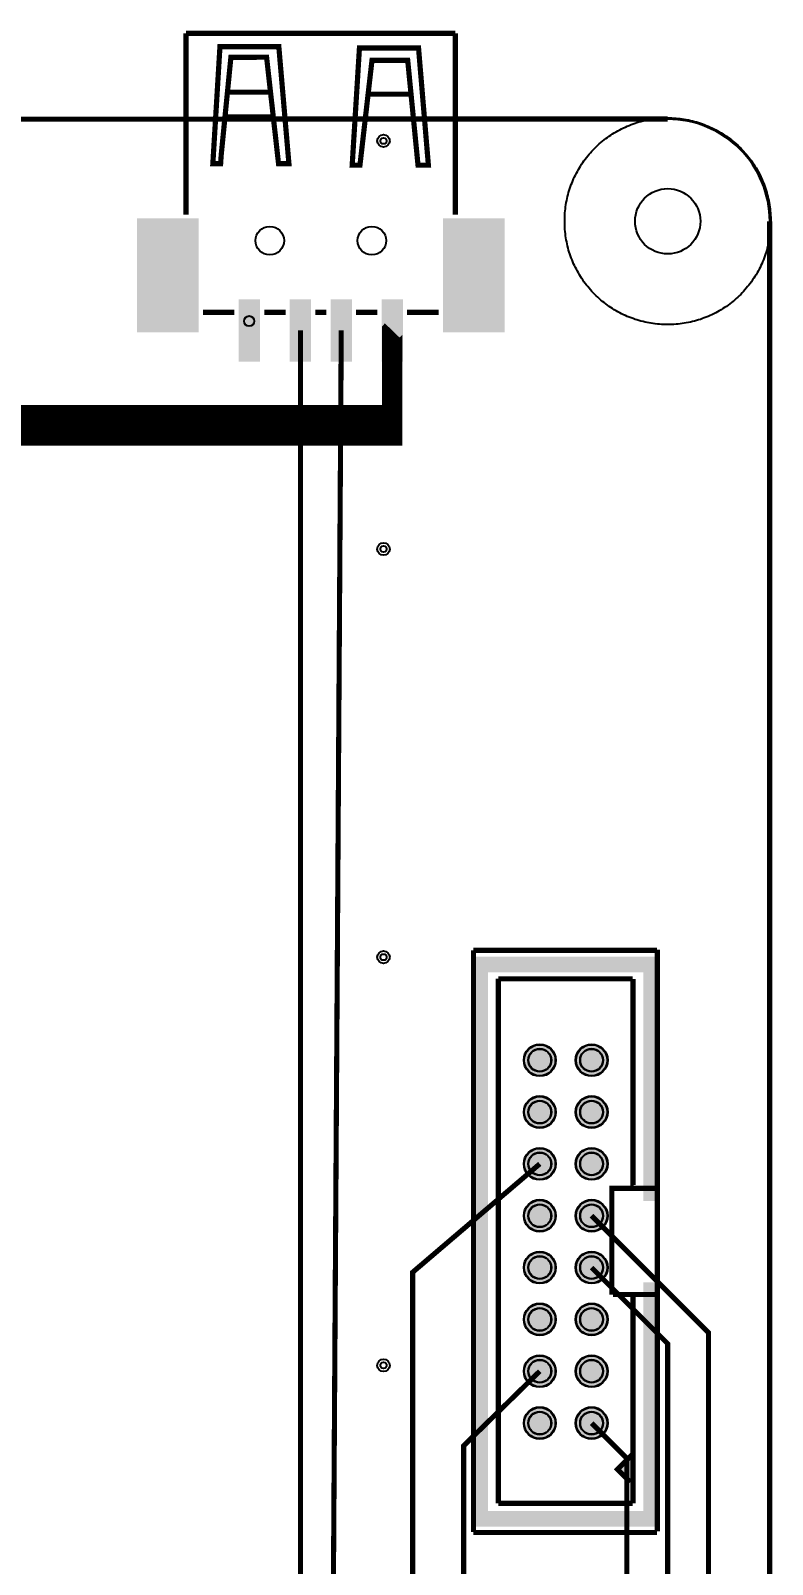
# Model space of a CAD drawing. Header units: millimetres. Extents: x 0 to 200, y -9 to 137.
# Drawn here: x 163.8 to 200.1, y 59.2 to 134.3 of the extents above; entities that cross this region are included whole.
import ezdxf

# ---------------------------------------------------------------- set-up
doc = ezdxf.new("R2010")
doc.units = ezdxf.units.MM
for name, color, linetype, true_color in [('BoardOutLine', 7, 'Continuous', 0xff00ff), ('BottomLayer', 7, 'Continuous', 0x0000ff), ('BottomSolderMaskLayer', 7, 'Continuous', 0xaa00ff), ('Document', 7, 'Continuous', 0xffffff), ('Hole', 7, 'Continuous', 0x222222), ('Multi-Layer', 7, 'Continuous', 0xc0c0c0), ('TopLayer', 7, 'Continuous', 0xff0000), ('TopPasteMaskLayer', 7, 'Continuous', 0x808080), ('TopSilkLayer', 7, 'Continuous', 0xffcc00), ('TopSolderMaskLayer', 7, 'Continuous', 0x800080)]:
    doc.layers.add(name, color=color, linetype=linetype, true_color=true_color)

msp = doc.modelspace()

# ---------------------------------------------------------------- hatches: boundary and pattern name
at = {"layer": 'BottomSolderMaskLayer'}
for points in [[(187.94260100000002, 83.89000239999996, 1), (189.517401, 83.89000239999996, 1)], [(190.482601, 83.89000239999996, 1), (192.05740099999997, 83.89000239999996, 1)], [(187.94260100000002, 81.3500024, 1), (189.517401, 81.3500024, 1)], [(190.482601, 81.3500024, 1), (192.05740099999997, 81.3500024, 1)], [(187.94260100000002, 78.81000239999992, 1), (189.517401, 78.81000239999992, 1)], [(190.482601, 78.81000239999992, 1), (192.05740099999997, 78.81000239999992, 1)], [(187.94260100000002, 76.27000239999995, 1), (189.517401, 76.27000239999995, 1)], [(190.482601, 76.27000239999995, 1), (192.05740099999997, 76.27000239999995, 1)], [(187.94260100000002, 73.73000239999999, 1), (189.517401, 73.73000239999999, 1)], [(190.482601, 73.73000239999999, 1), (192.05740099999997, 73.73000239999999, 1)], [(187.94260100000002, 71.19000239999991, 1), (189.517401, 71.19000239999991, 1)], [(190.482601, 71.19000239999991, 1), (192.05740099999997, 71.19000239999991, 1)], [(187.94260100000002, 68.65000239999995, 1), (189.517401, 68.65000239999995, 1)], [(190.482601, 68.65000239999995, 1), (192.05740099999997, 68.65000239999995, 1)], [(187.94260100000002, 66.11000239999998, 1), (189.517401, 66.11000239999998, 1)], [(190.482601, 66.11000239999998, 1), (192.05740099999997, 66.11000239999998, 1)]]:
    msp.add_hatch(color=256, dxfattribs=at).paths.add_polyline_path(points)
at = {"layer": 'Document'}
for points in [[(194.39999219999993, 73.00000639999996), (194.39999219999993, 61.040035399999965), (185.60000980000007, 61.040035399999965), (185.60000980000007, 88.95996939999998), (194.39999219999993, 88.95996939999998), (194.39999219999993, 76.99999839999998), (194.31998220000003, 76.99999839999998), (194.01000060000013, 76.99999839999998), (193.79999340000006, 76.99999839999998), (193.79999340000006, 88.2000013999999), (186.20000859999993, 88.2000013999999), (186.20000859999993, 61.80000339999992), (193.79999340000006, 61.80000339999992), (193.79999340000006, 73.00000639999996)], [(193.3020009999999, 63.189002399999936), (193.3020009999999, 64.5352024), (192.54000099999996, 63.84940239999992)]]:
    msp.add_hatch(color=256, dxfattribs=at).paths.add_polyline_path(points)
at = {"layer": 'Multi-Layer'}
for points in [[(187.96800100000002, 83.89000239999996, 1), (189.49200100000002, 83.89000239999996, 1)], [(190.50800099999998, 83.89000239999996, 1), (192.03200099999998, 83.89000239999996, 1)], [(187.96800100000002, 81.3500024, 1), (189.49200100000002, 81.3500024, 1)], [(190.50800099999998, 81.3500024, 1), (192.03200099999998, 81.3500024, 1)], [(187.96800100000002, 78.81000239999992, 1), (189.49200100000002, 78.81000239999992, 1)], [(190.50800099999998, 78.81000239999992, 1), (192.03200099999998, 78.81000239999992, 1)], [(187.96800100000002, 76.27000239999995, 1), (189.49200100000002, 76.27000239999995, 1)], [(190.50800099999998, 76.27000239999995, 1), (192.03200099999998, 76.27000239999995, 1)], [(187.96800100000002, 73.73000239999999, 1), (189.49200100000002, 73.73000239999999, 1)], [(190.50800099999998, 73.73000239999999, 1), (192.03200099999998, 73.73000239999999, 1)], [(187.96800100000002, 71.19000239999991, 1), (189.49200100000002, 71.19000239999991, 1)], [(190.50800099999998, 71.19000239999991, 1), (192.03200099999998, 71.19000239999991, 1)], [(187.96800100000002, 68.65000239999995, 1), (189.49200100000002, 68.65000239999995, 1)], [(190.50800099999998, 68.65000239999995, 1), (192.03200099999998, 68.65000239999995, 1)], [(187.96800100000002, 66.11000239999998, 1), (189.49200100000002, 66.11000239999998, 1)], [(190.50800099999998, 66.11000239999998, 1), (192.03200099999998, 66.11000239999998, 1)]]:
    msp.add_hatch(color=256, dxfattribs=at).paths.add_polyline_path(points)
at = {"layer": 'TopLayer'}
for points in [[(171.99952899999982, 125.10061340000004), (171.99952899999982, 119.59897339999998), (168.99978900000008, 119.59897339999998), (168.99978900000008, 125.10061340000004)], [(187.00178500000004, 125.10061340000004), (187.00178500000004, 119.59897339999998), (183.9995050000001, 119.59897339999998), (183.9995050000001, 125.10061340000004)], [(175.00015799999994, 118.15010660000007), (174.00015999999994, 118.15010660000007), (174.00015999999994, 121.15010059999997), (175.00015799999994, 121.15010059999997)], [(177.50015299999984, 118.15010660000007), (176.50015499999984, 118.15010660000007), (176.50015499999984, 121.15010059999997), (177.50015299999984, 121.15010059999997)], [(179.50014900000008, 118.15010660000007), (178.50015100000007, 118.15010660000007), (178.50015100000007, 121.15010059999997), (179.50014900000008, 121.15010059999997)], [(182.00014399999998, 118.15010660000007), (181.00014599999997, 118.15010660000007), (181.00014599999997, 121.15010059999997), (182.00014399999998, 121.15010059999997)]]:
    msp.add_hatch(color=256, dxfattribs=at).paths.add_polyline_path(points)
at = {"layer": 'TopPasteMaskLayer'}
for points in [[(171.99952899999982, 125.10061340000004), (171.99952899999982, 119.59897339999998), (168.99978900000008, 119.59897339999998), (168.99978900000008, 125.10061340000004)], [(187.00178500000004, 125.10061340000004), (187.00178500000004, 119.59897339999998), (183.9995050000001, 119.59897339999998), (183.9995050000001, 125.10061340000004)], [(175.00015799999994, 118.15010660000007), (174.00015999999994, 118.15010660000007), (174.00015999999994, 121.15010059999997), (175.00015799999994, 121.15010059999997)], [(177.50015299999984, 118.15010660000007), (176.50015499999984, 118.15010660000007), (176.50015499999984, 121.15010059999997), (177.50015299999984, 121.15010059999997)], [(179.50014900000008, 118.15010660000007), (178.50015100000007, 118.15010660000007), (178.50015100000007, 121.15010059999997), (179.50014900000008, 121.15010059999997)], [(182.00014399999998, 118.15010660000007), (181.00014599999997, 118.15010660000007), (181.00014599999997, 121.15010059999997), (182.00014399999998, 121.15010059999997)]]:
    msp.add_hatch(color=256, dxfattribs=at).paths.add_polyline_path(points)
at = {"layer": 'TopSolderMaskLayer'}
for points in [[(172.01338151928132, 125.14719447526886), (172.01338151928132, 119.55239318494614), (168.98593413462356, 119.55239318494614), (168.98593413462356, 125.14719447526886)], [(187.01564924975753, 125.14719447526886), (187.01564924975753, 119.55239318494614), (183.98563840414738, 119.55239318494614), (183.98563840414738, 125.14719447526886)], [(175.02555154838694, 118.12470832043016), (173.97475354838696, 118.12470832043016), (173.97475354838696, 121.17550232043004), (175.02555154838694, 121.17550232043004)], [(177.52555300000006, 118.12470832043016), (176.47475499999985, 118.12470832043016), (176.47475499999985, 121.17550232043004), (177.52555300000006, 121.17550232043004)], [(179.52554900000007, 118.12470832043016), (178.47475100000008, 118.12470832043016), (178.47475100000008, 121.17550232043004), (179.52554900000007, 121.17550232043004)], [(182.02553754838698, 118.12470832043016), (180.974739548387, 118.12470832043016), (180.974739548387, 121.17550232043004), (182.02553754838698, 121.17550232043004)], [(187.94260100000002, 83.89000239999996, 1), (189.517401, 83.89000239999996, 1)], [(190.482601, 83.89000239999996, 1), (192.05740099999997, 83.89000239999996, 1)], [(187.94260100000002, 81.3500024, 1), (189.517401, 81.3500024, 1)], [(190.482601, 81.3500024, 1), (192.05740099999997, 81.3500024, 1)], [(187.94260100000002, 78.81000239999992, 1), (189.517401, 78.81000239999992, 1)], [(190.482601, 78.81000239999992, 1), (192.05740099999997, 78.81000239999992, 1)], [(187.94260100000002, 76.27000239999995, 1), (189.517401, 76.27000239999995, 1)], [(190.482601, 76.27000239999995, 1), (192.05740099999997, 76.27000239999995, 1)], [(187.94260100000002, 73.73000239999999, 1), (189.517401, 73.73000239999999, 1)], [(190.482601, 73.73000239999999, 1), (192.05740099999997, 73.73000239999999, 1)], [(187.94260100000002, 71.19000239999991, 1), (189.517401, 71.19000239999991, 1)], [(190.482601, 71.19000239999991, 1), (192.05740099999997, 71.19000239999991, 1)], [(187.94260100000002, 68.65000239999995, 1), (189.517401, 68.65000239999995, 1)], [(190.482601, 68.65000239999995, 1), (192.05740099999997, 68.65000239999995, 1)], [(187.94260100000002, 66.11000239999998, 1), (189.517401, 66.11000239999998, 1)], [(190.482601, 66.11000239999998, 1), (192.05740099999997, 66.11000239999998, 1)]]:
    msp.add_hatch(color=256, dxfattribs=at).paths.add_polyline_path(points)

# ---------------------------------------------------------------- linework, layer by layer
at = {"layer": 'BoardOutLine', "const_width": 0.254}
for points in [[(145.00001480000003, 129.99999400000002), (194.99585080000008, 130.01241459999994)], [(200.00008259999993, 125.00000399999999), (199.9999555999999, 5.000015400000052)]]:
    msp.add_lwpolyline(points, dxfattribs=at)
at = {"layer": 'BoardOutLine'}
msp.add_arc((195.00004180006465, 125.00002940006436), 4.9999899999999995, 359.99970893611953, 90, dxfattribs=at)
at = {"layer": 'BottomLayer'}
msp.add_lwpolyline([(189.9501408000002, 125.00000399999999), (189.95084574487817, 125.10190422256869), (189.95360665909823, 125.20376947503246), (189.95842241846765, 125.3055582797632), (189.96529106209948, 125.4072291902612), (189.97420979320952, 125.5087408080309), (189.98517498025797, 125.61005179943766), (189.99818215842504, 125.71112091253826), (190.0132260314307, 125.81190699387798), (190.030300473691, 125.91236900524711), (190.049398532812, 126.01246604039113), (190.07051243242097, 126.1121573416674), (190.0936335753321, 126.21140231663992), (190.11875254704785, 126.31016055460896), (190.1458591195925, 126.40839184306503), (190.17494225567577, 126.50605618406189), (190.20599011318825, 126.60311381050485), (190.23899005002193, 126.69952520234108), (190.27392862921909, 126.79525110265286), (190.31079162444314, 126.89025253364184), (190.34956402577075, 126.98449081249976), (190.39023004580474, 127.07792756716003), (190.43277312610087, 127.17052475192145), (190.47717594391167, 127.26224466294002), (190.52342041923964, 127.35304995358149), (190.57148772219796, 127.44290364962762), (190.6213582806787, 127.53176916433188), (190.67301178832201, 127.61961031331668), (190.72642721278464, 127.70639132930694), (190.78158280430296, 127.79207687669418), (190.83845610455126, 127.87663206592413), (190.89702395578377, 127.96002246770297), (190.95726251026542, 128.04221412701702), (191.0191472399821, 128.1231735769578), (191.08265294662772, 128.20286785234975), (191.14775377186527, 128.28126450317268), (191.2144232078541, 128.35833160777463), (191.28263410804595, 128.43403778587037), (191.35235869823612, 128.5083522113182), (191.42356858787377, 128.58124462467242), (191.49623478162255, 128.65268534550398), (191.57032769116506, 128.72264528448568), (191.6458171472533, 128.79109595523732), (191.7226724119904, 128.8580094859244), (191.80086219134807, 128.92335863060725), (191.88035464790948, 128.98711678033487), (191.96111741383072, 129.04925797397948), (192.0431176040223, 129.1097569088081), (192.12632182953837, 129.16858895078428), (192.2106962111726, 129.2257301446), (192.29620639325287, 129.28115722342795), (192.38281755763057, 129.33484761839725), (192.47049443785716, 129.38677946778216), (192.55920133354505, 129.43693162590364), (192.64890212490366, 129.48528367173958), (192.73956028744544, 129.53181591724024), (192.83113890686093, 129.5765094153444), (192.9236006940465, 129.6193459676947), (193.01690800029007, 129.6603081320468), (193.11102283259913, 129.6993792293731), (193.20590686917205, 129.73654335065225), (193.30152147500155, 129.77178536334827), (193.39782771760645, 129.8050909175721), (193.49478638288372, 129.83644645192408), (193.5923579910758, 129.86583919901636), (193.6905028128466, 129.89325719067142), (193.78918088545822, 129.91868926279528), (193.8883520290425, 129.942125059923), (193.98797586296234, 129.96355503943596), (194.08801182225363, 129.9829704754469), (194.18841917414227, 130.00036346235277), (194.28915703463065, 130.01572691805427), (194.39018438514302, 130.02905458683927), (194.49146008922992, 130.04034104193), (194.59294290931655, 130.0495816876927), (194.69459152349384, 130.05677276150902), (194.7963645423455, 130.0619113353082), (194.8982205257986, 130.06499531675877), (195.00011800000004, 130.06602345012118), (195.1020154742015, 130.06499531675877), (195.20387145765483, 130.0619113353082), (195.30564447650625, 130.05677276150902), (195.40729309068377, 130.0495816876927), (195.50877591077017, 130.04034104193), (195.6100516148573, 130.02905458683927), (195.71107896536967, 130.01572691805427), (195.81181682585782, 130.00036346235277), (195.91222417774668, 129.9829704754469), (196.01226013703797, 129.96355503943596), (196.11188397095782, 129.942125059923), (196.2110551145421, 129.91868926279528), (196.3097331871537, 129.89325719067142), (196.40787800892429, 129.86583919901636), (196.50544961711637, 129.83644645192408), (196.60240828239387, 129.805090917572), (196.69871452499854, 129.77178536334827), (196.79432913082803, 129.73654335065225), (196.88921316740118, 129.6993792293731), (196.98332799971, 129.6603081320468), (197.07663530595357, 129.6193459676947), (197.16909709313916, 129.5765094153444), (197.26067571255487, 129.53181591724024), (197.35133387509688, 129.48528367173958), (197.44103466645504, 129.43693162590364), (197.52974156214293, 129.38677946778216), (197.61741844236974, 129.33484761839725), (197.7040296067472, 129.28115722342795), (197.78953978882794, 129.22573014459988), (197.87391417046194, 129.16858895078428), (197.957118395978, 129.1097569088081), (198.0391185861696, 129.04925797397948), (198.1198813520906, 128.98711678033487), (198.199373808652, 128.92335863060725), (198.2775635880099, 128.8580094859244), (198.35441885274702, 128.79109595523732), (198.42990830883502, 128.72264528448568), (198.50400121837777, 128.65268534550398), (198.5766674121263, 128.58124462467242), (198.6478773017642, 128.5083522113182), (198.71760189195436, 128.43403778587037), (198.7858127921462, 128.35833160777463), (198.85248222813505, 128.28126450317268), (198.91758305337237, 128.20286785234975), (198.98108876001822, 128.1231735769578), (199.04297348973466, 128.04221412701702), (199.10321204421655, 127.96002246770297), (199.16177989544883, 127.87663206592413), (199.21865319569713, 127.7920768766943), (199.27380878721567, 127.70639132930694), (199.3272242116783, 127.61961031331668), (199.37887771932162, 127.53176916433188), (199.42874827780236, 127.44290364962762), (199.47681558076044, 127.35304995358149), (199.5230600560884, 127.26224466294002), (199.56746287389922, 127.17052475192145), (199.61000595419557, 127.07792756716003), (199.65067197422957, 126.98449081249976), (199.68944437555717, 126.89025253364184), (199.72630737078123, 126.79525110265286), (199.7612459499784, 126.69952520234108), (199.79424588681206, 126.60311381050485), (199.8252937443243, 126.506056184062), (199.85437688040759, 126.40839184306503), (199.88148345295247, 126.31016055460907), (199.90660242466822, 126.21140231663992), (199.92972356757934, 126.1121573416674), (199.9508374671883, 126.01246604039125), (199.9699355263091, 125.91236900524723), (199.98700996856962, 125.8119069938781), (200.00205384157528, 125.71112091253826), (200.01506101974235, 125.61005179943777), (200.02602620679056, 125.5087408080309), (200.03494493790083, 125.4072291902612), (200.04181358153244, 125.30555827976332), (200.04662934090186, 125.20376947503246), (200.04939025512215, 125.1019042225688), (200.05009519999987, 125.00000399999999), (200.04939025512215, 124.89810377743129), (200.04662934090186, 124.79623852496763), (200.04181358153244, 124.69444972023689), (200.03494493790083, 124.59277880973877), (200.02602620679056, 124.4912671919692), (200.01506101974235, 124.38995620056244), (200.00205384157528, 124.28888708746172), (199.98700996856962, 124.18810100612211), (199.9699355263091, 124.08763899475298), (199.9508374671883, 123.98754195960896), (199.92972356757934, 123.8878506583327), (199.90660242466822, 123.78860568336017), (199.88148345295247, 123.68984744539102), (199.85437688040759, 123.59161615693517), (199.8252937443243, 123.49395181593809), (199.79424588681206, 123.39689418949513), (199.7612459499784, 123.30048279765901), (199.72630737078123, 123.20475689734724), (199.68944437555717, 123.10975546635837), (199.65067197422957, 123.01551718750022), (199.61000595419557, 122.92208043284006), (199.56746287389922, 122.82948324807865), (199.5230600560884, 122.73776333706007), (199.47681558076044, 122.6469580464186), (199.42874827780236, 122.55710435037247), (199.37887771932162, 122.4682388356681), (199.3272242116783, 122.38039768668341), (199.27380878721567, 122.29361667069304), (199.21865319569713, 122.20793112330591), (199.16177989544883, 122.12337593407608), (199.10321204421655, 122.03998553229712), (199.04297348973466, 121.95779387298307), (198.98108876001822, 121.87683442304217), (198.91758305337237, 121.79714014765023), (198.85248222813505, 121.71874349682741), (198.7858127921462, 121.64167639222535), (198.71760189195436, 121.56597021412972), (198.6478773017642, 121.49165578868178), (198.5766674121263, 121.41876337532756), (198.50400121837777, 121.34732265449611), (198.42990830883502, 121.27736271551441), (198.35441885274724, 121.20891204476277), (198.2775635880099, 121.14199851407557), (198.199373808652, 121.07664936939273), (198.1198813520906, 121.01289121966522), (198.0391185861696, 120.95075002602061), (197.957118395978, 120.890251091192), (197.87391417046194, 120.8314190492157), (197.78953978882794, 120.77427785540021), (197.70402960674744, 120.71885077657214), (197.61741844236974, 120.66516038160273), (197.52974156214293, 120.61322853221782), (197.44103466645504, 120.56307637409634), (197.35133387509688, 120.51472432826051), (197.26067571255487, 120.46819208275986), (197.16909709313916, 120.4234985846557), (197.07663530595357, 120.3806620323054), (196.98332799971, 120.33969986795319), (196.88921316740118, 120.30062877062699), (196.79432913082803, 120.26346464934784), (196.69871452499854, 120.22822263665182), (196.60240828239387, 120.1949170824281), (196.50544961711637, 120.16356154807602), (196.40787800892429, 120.13416880098373), (196.3097331871537, 120.10675080932867), (196.2110551145421, 120.08131873720481), (196.11188397095782, 120.05788294007709), (196.01226013703797, 120.03645296056402), (195.91222417774668, 120.01703752455319), (195.81181682585782, 119.99964453764733), (195.71107896536967, 119.98428108194582), (195.6100516148573, 119.97095341316071), (195.50877591077017, 119.95966695806999), (195.40729309068377, 119.9504263123074), (195.30564447650625, 119.94323523849096), (195.2038714576546, 119.9380966646919), (195.1020154742015, 119.93501268324133), (195.00011800000004, 119.93398454987891), (194.8982205257986, 119.93501268324133), (194.79636454234526, 119.9380966646919), (194.69459152349384, 119.94323523849096), (194.59294290931655, 119.9504263123074), (194.49146008922992, 119.95966695806999), (194.39018438514302, 119.97095341316071), (194.28915703463065, 119.98428108194582), (194.18841917414227, 119.99964453764733), (194.08801182225363, 120.01703752455319), (193.98797586296234, 120.03645296056402), (193.8883520290425, 120.05788294007709), (193.78918088545822, 120.08131873720481), (193.6905028128466, 120.10675080932867), (193.5923579910758, 120.13416880098373), (193.49478638288372, 120.16356154807602), (193.39782771760645, 120.1949170824281), (193.30152147500155, 120.22822263665182), (193.20590686917205, 120.26346464934784), (193.11102283259913, 120.30062877062699), (193.01690800029007, 120.33969986795319), (192.9236006940465, 120.3806620323054), (192.83113890686093, 120.4234985846557), (192.73956028744544, 120.46819208275986), (192.64890212490343, 120.51472432826051), (192.55920133354505, 120.56307637409657), (192.47049443785716, 120.61322853221782), (192.38281755763057, 120.66516038160273), (192.29620639325265, 120.71885077657214), (192.21069621117238, 120.77427785540021), (192.12632182953837, 120.8314190492157), (192.0431176040223, 120.890251091192), (191.96111741383072, 120.95075002602061), (191.88035464790948, 121.01289121966522), (191.80086219134807, 121.07664936939273), (191.7226724119904, 121.14199851407557), (191.64581714725307, 121.20891204476277), (191.57032769116483, 121.27736271551441), (191.49623478162232, 121.34732265449611), (191.42356858787377, 121.41876337532756), (191.35235869823612, 121.49165578868178), (191.28263410804595, 121.56597021412983), (191.2144232078541, 121.64167639222546), (191.14775377186504, 121.71874349682741), (191.08265294662772, 121.79714014765023), (191.0191472399821, 121.87683442304217), (190.95726251026542, 121.95779387298307), (190.89702395578377, 122.03998553229712), (190.83845610455126, 122.12337593407608), (190.78158280430296, 122.20793112330591), (190.72642721278442, 122.29361667069304), (190.67301178832201, 122.38039768668352), (190.6213582806787, 122.46823883566822), (190.57148772219796, 122.55710435037247), (190.52342041923964, 122.6469580464186), (190.47717594391167, 122.73776333706007), (190.43277312610064, 122.82948324807876), (190.39023004580474, 122.92208043284018), (190.34956402577075, 123.01551718750034), (190.31079162444314, 123.10975546635837), (190.27392862921909, 123.20475689734724), (190.23899005002193, 123.30048279765901), (190.20599011318825, 123.39689418949524), (190.17494225567577, 123.49395181593809), (190.1458591195925, 123.59161615693517), (190.11875254704785, 123.68984744539102), (190.0936335753321, 123.78860568336029), (190.07051243242097, 123.88785065833281), (190.049398532812, 123.98754195960896), (190.030300473691, 124.08763899475309), (190.0132260314307, 124.18810100612211), (189.99818215842504, 124.28888708746183), (189.98517498025797, 124.38995620056255), (189.97420979320952, 124.49126719196931), (189.96529106209948, 124.59277880973889), (189.95842241846765, 124.694449720237), (189.95360665909823, 124.79623852496775), (189.95084574487817, 124.8981037774314), (189.9501408000002, 125.00000399999999)], close=True, dxfattribs=at)
at = {"layer": 'BottomLayer', "const_width": 1.9999959999999999}
msp.add_lwpolyline([(150.00003019999997, 114.99999860000003), (181.9999408, 114.99999860000003)], dxfattribs=at)
at = {"layer": 'BottomSolderMaskLayer'}
for centre, radius in [((188.73000100000002, 83.89000239999996), 0.7873999999999999), ((188.73000100000002, 83.89000239999996), 0.5682403333333332), ((191.27000099999998, 83.89000239999996), 0.7873999999999999), ((191.27000099999998, 83.89000239999996), 0.5682403333333332), ((188.73000100000002, 81.3500024), 0.7873999999999999), ((188.73000100000002, 81.3500024), 0.5682403333333332), ((191.27000099999998, 81.3500024), 0.7873999999999999), ((191.27000099999998, 81.3500024), 0.5682403333333332), ((188.73000100000002, 78.81000239999992), 0.7873999999999999), ((188.73000100000002, 78.81000239999992), 0.5682403333333332), ((191.27000099999998, 78.81000239999992), 0.7873999999999999), ((191.27000099999998, 78.81000239999992), 0.5682403333333332), ((188.73000100000002, 76.27000239999995), 0.7873999999999999), ((188.73000100000002, 76.27000239999995), 0.5682403333333332), ((191.27000099999998, 76.27000239999995), 0.7873999999999999), ((191.27000099999998, 76.27000239999995), 0.5682403333333332), ((188.73000100000002, 73.73000239999999), 0.7873999999999999), ((191.27000099999998, 73.73000239999999), 0.7873999999999999), ((188.73000100000002, 73.73000239999999), 0.5682403333333332), ((191.27000099999998, 73.73000239999999), 0.5682403333333332), ((188.73000100000002, 71.19000239999991), 0.7873999999999999), ((188.73000100000002, 71.19000239999991), 0.5682403333333332), ((191.27000099999998, 71.19000239999991), 0.7873999999999999), ((191.27000099999998, 71.19000239999991), 0.5682403333333332), ((188.73000100000002, 68.65000239999995), 0.7873999999999999), ((188.73000100000002, 68.65000239999995), 0.5682403333333332), ((191.27000099999998, 68.65000239999995), 0.7873999999999999), ((191.27000099999998, 68.65000239999995), 0.5682403333333332), ((188.73000100000002, 66.11000239999998), 0.7873999999999999), ((191.27000099999998, 66.11000239999998), 0.7873999999999999), ((188.73000100000002, 66.11000239999998), 0.5682403333333332), ((191.27000099999998, 66.11000239999998), 0.5682403333333332)]:
    msp.add_circle(centre, radius, dxfattribs=at)
at = {"layer": 'Document'}
msp.add_circle((174.4873319999998, 120.10923400000001), 0.249936, dxfattribs=at)
at = {"layer": 'Hole'}
for centre, radius in [((181.07205339999985, 128.93929000000003), 0.15250160000000001), ((181.50001800000007, 115.4796268), 0.1524), ((181.50001800000007, 114.49999960000002), 0.1524), ((181.07205339999985, 108.9393045999999), 0.15250160000000001), ((181.07205339999985, 88.93929379999997), 0.15250160000000001), ((181.07205339999985, 68.93928299999993), 0.15250160000000001)]:
    msp.add_circle(centre, radius, dxfattribs=at)
at = {"layer": 'Multi-Layer'}
for centre, radius in [((181.07205339999985, 128.93929000000003), 0.30500320000000003), ((195.00011799999982, 125.00000399999999), 1.5999968), ((175.5000299999998, 124.05004399999996), 0.700024), ((180.50002000000006, 124.05004399999996), 0.700024), ((181.50001800000007, 115.4796268), 0.3048), ((181.50001800000007, 114.49999960000002), 0.3048), ((181.07205339999985, 108.9393045999999), 0.30500320000000003), ((181.07205339999985, 88.93929379999997), 0.30500320000000003), ((188.73000100000002, 83.89000239999996), 0.762), ((188.73000100000002, 83.89000239999996), 0.54991), ((191.27000099999998, 83.89000239999996), 0.762), ((191.27000099999998, 83.89000239999996), 0.54991), ((188.73000100000002, 81.3500024), 0.762), ((191.27000099999998, 81.3500024), 0.762), ((188.73000100000002, 81.3500024), 0.54991), ((191.27000099999998, 81.3500024), 0.54991), ((188.73000100000002, 78.81000239999992), 0.762), ((188.73000100000002, 78.81000239999992), 0.54991), ((191.27000099999998, 78.81000239999992), 0.762), ((191.27000099999998, 78.81000239999992), 0.54991), ((188.73000100000002, 76.27000239999995), 0.762), ((188.73000100000002, 76.27000239999995), 0.54991), ((191.27000099999998, 76.27000239999995), 0.762), ((191.27000099999998, 76.27000239999995), 0.54991), ((188.73000100000002, 73.73000239999999), 0.762), ((191.27000099999998, 73.73000239999999), 0.762), ((188.73000100000002, 73.73000239999999), 0.54991), ((191.27000099999998, 73.73000239999999), 0.54991), ((188.73000100000002, 71.19000239999991), 0.762), ((188.73000100000002, 71.19000239999991), 0.54991), ((191.27000099999998, 71.19000239999991), 0.762), ((191.27000099999998, 71.19000239999991), 0.54991), ((181.07205339999985, 68.93928299999993), 0.30500320000000003), ((188.73000100000002, 68.65000239999995), 0.762), ((188.73000100000002, 68.65000239999995), 0.54991), ((191.27000099999998, 68.65000239999995), 0.762), ((191.27000099999998, 68.65000239999995), 0.54991), ((188.73000100000002, 66.11000239999998), 0.762), ((188.73000100000002, 66.11000239999998), 0.54991), ((191.27000099999998, 66.11000239999998), 0.762), ((191.27000099999998, 66.11000239999998), 0.54991)]:
    msp.add_circle(centre, radius, dxfattribs=at)
at = {"layer": 'TopLayer'}
msp.add_lwpolyline([(189.9501408000002, 125.00000399999999), (189.95084574487817, 125.10190422256869), (189.95360665909823, 125.20376947503246), (189.95842241846765, 125.3055582797632), (189.96529106209948, 125.4072291902612), (189.97420979320952, 125.5087408080309), (189.98517498025797, 125.61005179943766), (189.99818215842504, 125.71112091253826), (190.0132260314307, 125.81190699387798), (190.030300473691, 125.91236900524711), (190.049398532812, 126.01246604039113), (190.07051243242097, 126.1121573416674), (190.0936335753321, 126.21140231663992), (190.11875254704785, 126.31016055460896), (190.1458591195925, 126.40839184306503), (190.17494225567577, 126.50605618406189), (190.20599011318825, 126.60311381050485), (190.23899005002193, 126.69952520234108), (190.27392862921909, 126.79525110265286), (190.31079162444314, 126.89025253364184), (190.34956402577075, 126.98449081249976), (190.39023004580474, 127.07792756716003), (190.43277312610087, 127.17052475192145), (190.47717594391167, 127.26224466294002), (190.52342041923964, 127.35304995358149), (190.57148772219796, 127.44290364962762), (190.6213582806787, 127.53176916433188), (190.67301178832201, 127.61961031331668), (190.72642721278464, 127.70639132930694), (190.78158280430296, 127.79207687669418), (190.83845610455126, 127.87663206592413), (190.89702395578377, 127.96002246770297), (190.95726251026542, 128.04221412701702), (191.0191472399821, 128.1231735769578), (191.08265294662772, 128.20286785234975), (191.14775377186527, 128.28126450317268), (191.2144232078541, 128.35833160777463), (191.28263410804595, 128.43403778587037), (191.35235869823612, 128.5083522113182), (191.42356858787377, 128.58124462467242), (191.49623478162255, 128.65268534550398), (191.57032769116506, 128.72264528448568), (191.6458171472533, 128.79109595523732), (191.7226724119904, 128.8580094859244), (191.80086219134807, 128.92335863060725), (191.88035464790948, 128.98711678033487), (191.96111741383072, 129.04925797397948), (192.0431176040223, 129.1097569088081), (192.12632182953837, 129.16858895078428), (192.2106962111726, 129.2257301446), (192.29620639325287, 129.28115722342795), (192.38281755763057, 129.33484761839725), (192.47049443785716, 129.38677946778216), (192.55920133354505, 129.43693162590364), (192.64890212490366, 129.48528367173958), (192.73956028744544, 129.53181591724024), (192.83113890686093, 129.5765094153444), (192.9236006940465, 129.6193459676947), (193.01690800029007, 129.6603081320468), (193.11102283259913, 129.6993792293731), (193.20590686917205, 129.73654335065225), (193.30152147500155, 129.77178536334827), (193.39782771760645, 129.8050909175721), (193.49478638288372, 129.83644645192408), (193.5923579910758, 129.86583919901636), (193.6905028128466, 129.89325719067142), (193.78918088545822, 129.91868926279528), (193.8883520290425, 129.942125059923), (193.98797586296234, 129.96355503943596), (194.08801182225363, 129.9829704754469), (194.18841917414227, 130.00036346235277), (194.28915703463065, 130.01572691805427), (194.39018438514302, 130.02905458683927), (194.49146008922992, 130.04034104193), (194.59294290931655, 130.0495816876927), (194.69459152349384, 130.05677276150902), (194.7963645423455, 130.0619113353082), (194.8982205257986, 130.06499531675877), (195.00011800000004, 130.06602345012118), (195.1020154742015, 130.06499531675877), (195.20387145765483, 130.0619113353082), (195.30564447650625, 130.05677276150902), (195.40729309068377, 130.0495816876927), (195.50877591077017, 130.04034104193), (195.6100516148573, 130.02905458683927), (195.71107896536967, 130.01572691805427), (195.81181682585782, 130.00036346235277), (195.91222417774668, 129.9829704754469), (196.01226013703797, 129.96355503943596), (196.11188397095782, 129.942125059923), (196.2110551145421, 129.91868926279528), (196.3097331871537, 129.89325719067142), (196.40787800892429, 129.86583919901636), (196.50544961711637, 129.83644645192408), (196.60240828239387, 129.805090917572), (196.69871452499854, 129.77178536334827), (196.79432913082803, 129.73654335065225), (196.88921316740118, 129.6993792293731), (196.98332799971, 129.6603081320468), (197.07663530595357, 129.6193459676947), (197.16909709313916, 129.5765094153444), (197.26067571255487, 129.53181591724024), (197.35133387509688, 129.48528367173958), (197.44103466645504, 129.43693162590364), (197.52974156214293, 129.38677946778216), (197.61741844236974, 129.33484761839725), (197.7040296067472, 129.28115722342795), (197.78953978882794, 129.22573014459988), (197.87391417046194, 129.16858895078428), (197.957118395978, 129.1097569088081), (198.0391185861696, 129.04925797397948), (198.1198813520906, 128.98711678033487), (198.199373808652, 128.92335863060725), (198.2775635880099, 128.8580094859244), (198.35441885274702, 128.79109595523732), (198.42990830883502, 128.72264528448568), (198.50400121837777, 128.65268534550398), (198.5766674121263, 128.58124462467242), (198.6478773017642, 128.5083522113182), (198.71760189195436, 128.43403778587037), (198.7858127921462, 128.35833160777463), (198.85248222813505, 128.28126450317268), (198.91758305337237, 128.20286785234975), (198.98108876001822, 128.1231735769578), (199.04297348973466, 128.04221412701702), (199.10321204421655, 127.96002246770297), (199.16177989544883, 127.87663206592413), (199.21865319569713, 127.7920768766943), (199.27380878721567, 127.70639132930694), (199.3272242116783, 127.61961031331668), (199.37887771932162, 127.53176916433188), (199.42874827780236, 127.44290364962762), (199.47681558076044, 127.35304995358149), (199.5230600560884, 127.26224466294002), (199.56746287389922, 127.17052475192145), (199.61000595419557, 127.07792756716003), (199.65067197422957, 126.98449081249976), (199.68944437555717, 126.89025253364184), (199.72630737078123, 126.79525110265286), (199.7612459499784, 126.69952520234108), (199.79424588681206, 126.60311381050485), (199.8252937443243, 126.506056184062), (199.85437688040759, 126.40839184306503), (199.88148345295247, 126.31016055460907), (199.90660242466822, 126.21140231663992), (199.92972356757934, 126.1121573416674), (199.9508374671883, 126.01246604039125), (199.9699355263091, 125.91236900524723), (199.98700996856962, 125.8119069938781), (200.00205384157528, 125.71112091253826), (200.01506101974235, 125.61005179943777), (200.02602620679056, 125.5087408080309), (200.03494493790083, 125.4072291902612), (200.04181358153244, 125.30555827976332), (200.04662934090186, 125.20376947503246), (200.04939025512215, 125.1019042225688), (200.05009519999987, 125.00000399999999), (200.04939025512215, 124.89810377743129), (200.04662934090186, 124.79623852496763), (200.04181358153244, 124.69444972023689), (200.03494493790083, 124.59277880973877), (200.02602620679056, 124.4912671919692), (200.01506101974235, 124.38995620056244), (200.00205384157528, 124.28888708746172), (199.98700996856962, 124.18810100612211), (199.9699355263091, 124.08763899475298), (199.9508374671883, 123.98754195960896), (199.92972356757934, 123.8878506583327), (199.90660242466822, 123.78860568336017), (199.88148345295247, 123.68984744539102), (199.85437688040759, 123.59161615693517), (199.8252937443243, 123.49395181593809), (199.79424588681206, 123.39689418949513), (199.7612459499784, 123.30048279765901), (199.72630737078123, 123.20475689734724), (199.68944437555717, 123.10975546635837), (199.65067197422957, 123.01551718750022), (199.61000595419557, 122.92208043284006), (199.56746287389922, 122.82948324807865), (199.5230600560884, 122.73776333706007), (199.47681558076044, 122.6469580464186), (199.42874827780236, 122.55710435037247), (199.37887771932162, 122.4682388356681), (199.3272242116783, 122.38039768668341), (199.27380878721567, 122.29361667069304), (199.21865319569713, 122.20793112330591), (199.16177989544883, 122.12337593407608), (199.10321204421655, 122.03998553229712), (199.04297348973466, 121.95779387298307), (198.98108876001822, 121.87683442304217), (198.91758305337237, 121.79714014765023), (198.85248222813505, 121.71874349682741), (198.7858127921462, 121.64167639222535), (198.71760189195436, 121.56597021412972), (198.6478773017642, 121.49165578868178), (198.5766674121263, 121.41876337532756), (198.50400121837777, 121.34732265449611), (198.42990830883502, 121.27736271551441), (198.35441885274724, 121.20891204476277), (198.2775635880099, 121.14199851407557), (198.199373808652, 121.07664936939273), (198.1198813520906, 121.01289121966522), (198.0391185861696, 120.95075002602061), (197.957118395978, 120.890251091192), (197.87391417046194, 120.8314190492157), (197.78953978882794, 120.77427785540021), (197.70402960674744, 120.71885077657214), (197.61741844236974, 120.66516038160273), (197.52974156214293, 120.61322853221782), (197.44103466645504, 120.56307637409634), (197.35133387509688, 120.51472432826051), (197.26067571255487, 120.46819208275986), (197.16909709313916, 120.4234985846557), (197.07663530595357, 120.3806620323054), (196.98332799971, 120.33969986795319), (196.88921316740118, 120.30062877062699), (196.79432913082803, 120.26346464934784), (196.69871452499854, 120.22822263665182), (196.60240828239387, 120.1949170824281), (196.50544961711637, 120.16356154807602), (196.40787800892429, 120.13416880098373), (196.3097331871537, 120.10675080932867), (196.2110551145421, 120.08131873720481), (196.11188397095782, 120.05788294007709), (196.01226013703797, 120.03645296056402), (195.91222417774668, 120.01703752455319), (195.81181682585782, 119.99964453764733), (195.71107896536967, 119.98428108194582), (195.6100516148573, 119.97095341316071), (195.50877591077017, 119.95966695806999), (195.40729309068377, 119.9504263123074), (195.30564447650625, 119.94323523849096), (195.2038714576546, 119.9380966646919), (195.1020154742015, 119.93501268324133), (195.00011800000004, 119.93398454987891), (194.8982205257986, 119.93501268324133), (194.79636454234526, 119.9380966646919), (194.69459152349384, 119.94323523849096), (194.59294290931655, 119.9504263123074), (194.49146008922992, 119.95966695806999), (194.39018438514302, 119.97095341316071), (194.28915703463065, 119.98428108194582), (194.18841917414227, 119.99964453764733), (194.08801182225363, 120.01703752455319), (193.98797586296234, 120.03645296056402), (193.8883520290425, 120.05788294007709), (193.78918088545822, 120.08131873720481), (193.6905028128466, 120.10675080932867), (193.5923579910758, 120.13416880098373), (193.49478638288372, 120.16356154807602), (193.39782771760645, 120.1949170824281), (193.30152147500155, 120.22822263665182), (193.20590686917205, 120.26346464934784), (193.11102283259913, 120.30062877062699), (193.01690800029007, 120.33969986795319), (192.9236006940465, 120.3806620323054), (192.83113890686093, 120.4234985846557), (192.73956028744544, 120.46819208275986), (192.64890212490343, 120.51472432826051), (192.55920133354505, 120.56307637409657), (192.47049443785716, 120.61322853221782), (192.38281755763057, 120.66516038160273), (192.29620639325265, 120.71885077657214), (192.21069621117238, 120.77427785540021), (192.12632182953837, 120.8314190492157), (192.0431176040223, 120.890251091192), (191.96111741383072, 120.95075002602061), (191.88035464790948, 121.01289121966522), (191.80086219134807, 121.07664936939273), (191.7226724119904, 121.14199851407557), (191.64581714725307, 121.20891204476277), (191.57032769116483, 121.27736271551441), (191.49623478162232, 121.34732265449611), (191.42356858787377, 121.41876337532756), (191.35235869823612, 121.49165578868178), (191.28263410804595, 121.56597021412983), (191.2144232078541, 121.64167639222546), (191.14775377186504, 121.71874349682741), (191.08265294662772, 121.79714014765023), (191.0191472399821, 121.87683442304217), (190.95726251026542, 121.95779387298307), (190.89702395578377, 122.03998553229712), (190.83845610455126, 122.12337593407608), (190.78158280430296, 122.20793112330591), (190.72642721278442, 122.29361667069304), (190.67301178832201, 122.38039768668352), (190.6213582806787, 122.46823883566822), (190.57148772219796, 122.55710435037247), (190.52342041923964, 122.6469580464186), (190.47717594391167, 122.73776333706007), (190.43277312610064, 122.82948324807876), (190.39023004580474, 122.92208043284018), (190.34956402577075, 123.01551718750034), (190.31079162444314, 123.10975546635837), (190.27392862921909, 123.20475689734724), (190.23899005002193, 123.30048279765901), (190.20599011318825, 123.39689418949524), (190.17494225567577, 123.49395181593809), (190.1458591195925, 123.59161615693517), (190.11875254704785, 123.68984744539102), (190.0936335753321, 123.78860568336029), (190.07051243242097, 123.88785065833281), (190.049398532812, 123.98754195960896), (190.030300473691, 124.08763899475309), (190.0132260314307, 124.18810100612211), (189.99818215842504, 124.28888708746183), (189.98517498025797, 124.38995620056255), (189.97420979320952, 124.49126719196931), (189.96529106209948, 124.59277880973889), (189.95842241846765, 124.694449720237), (189.95360665909823, 124.79623852496775), (189.95084574487817, 124.8981037774314), (189.9501408000002, 125.00000399999999)], close=True, dxfattribs=at)
for points, const_width in [([(176.99992539999982, 40.72892539999998), (176.99992539999982, 119.64926539999999)], 0.2500122), ([(178.50098919999994, 39.69004000000007), (179.00141999999994, 119.64926539999999)], 0.2500122), ([(181.49999259999993, 115.47965219999992), (181.49999259999993, 119.64850339999998), (181.50072920000014, 119.64926539999999)], 0.9999979999999999), ([(181.49999259999993, 114.49992339999994), (181.49999259999993, 115.47965219999992)], 0.9999979999999999), ([(188.72956920000013, 78.81112000000007), (182.49999059999993, 73.50000539999996), (182.49999059999993, 35.00003159999994)], 0.2500122), ([(191.2695692000001, 76.27112), (196.99980919999996, 70.5408799999999), (197.0000632, 35.500030599999945)], 0.2500122), ([(191.27017879999983, 73.73007859999996), (195.0000672, 70.00019020000002), (195.0000672, 35.00003159999994), (185.00006180000003, 25.00002619999998)], 0.2500122), ([(188.72956920000013, 68.65111999999999), (185.00006180000003, 64.9999969999999), (184.9999348, 35.00003159999994)], 0.2500122), ([(191.27017879999983, 66.11007859999995), (192.99994419999996, 64.38031319999993), (192.99994419999996, 35.500030599999945), (181.50072920000014, 25.001194599999963)], 0.2500122)]:
    msp.add_lwpolyline(points, dxfattribs=dict(at, const_width=const_width))
at = {"layer": 'TopSilkLayer', "const_width": 0.254}
for points in [[(184.59043600000007, 134.21283799999992), (171.39056399999993, 134.21283799999992)], [(171.39056399999993, 134.21283799999992), (171.39056399999993, 126.09474399999999)], [(184.59043600000007, 134.21283799999992), (184.59043600000007, 126.09474399999999)], [(175.46421599999996, 131.3273979999999), (173.4342479999999, 131.3273979999999)], [(182.34533, 131.228338), (180.31536199999994, 131.228338)], [(175.60416999999995, 130.117342), (173.34407799999997, 130.117342)], [(182.48528399999998, 130.01828199999989), (180.225192, 130.01828199999989)], [(171.39056399999993, 126.09474399999999), (171.39056399999993, 125.33175340000003)], [(184.59043600000007, 126.09474399999999), (184.59043600000007, 125.33175340000003)], [(173.76902000000007, 120.53862099999992), (172.23066900000015, 120.53862099999992)], [(176.26901499999997, 120.53862099999992), (175.2312979999998, 120.53862099999992)], [(178.26901099999998, 120.53862099999992), (177.73129300000016, 120.53862099999992)], [(180.7690060000001, 120.53862099999992), (179.73128899999995, 120.53862099999992)], [(183.76836500000002, 120.53862099999992), (182.23128399999985, 120.53862099999992)], [(185.47880099999986, 60.77854239999999), (185.47880099999986, 89.27988240000002)], [(185.47880099999986, 89.2748024), (194.4787829999999, 89.2748024)], [(194.49580099999991, 60.80394239999998), (194.49580099999991, 89.29994839999995)], [(186.6980010000001, 62.1816384), (186.6980010000001, 87.88008839999998)], [(186.7066369999999, 87.87780240000006), (193.2766009999999, 87.87780240000006)], [(193.32740100000012, 77.64160240000001), (193.3020009999999, 77.64160240000001), (193.3020009999999, 87.87780240000006)], [(192.26060099999984, 72.40920240000003), (192.26060099999984, 77.61620240000002), (194.47040100000015, 77.61620240000002), (194.49580099999991, 77.64160240000001)], [(192.31140100000005, 72.40920240000003), (194.47040100000015, 72.40920240000003)], [(193.3020009999999, 62.17300239999997), (193.3020009999999, 72.38380240000004), (193.2766009999999, 72.40920240000003)], [(193.17500099999995, 63.214402399999926), (192.54000099999996, 63.84940239999992), (193.22580099999993, 64.5352024), (193.25120099999992, 64.5352024)], [(193.2766009999999, 62.17300239999997), (186.7066369999999, 62.17300239999997)], [(194.4787829999999, 60.750602399999934), (185.47880099999986, 60.750602399999934)]]:
    msp.add_lwpolyline(points, dxfattribs=at)
for points in [[(172.70831599999985, 127.82194399999992), (173.05629599999986, 133.558534), (175.94148200000006, 133.55370800000003), (176.43652799999984, 127.81864199999995), (175.9277659999999, 127.82245199999988), (175.41747999999995, 132.3627019999999), (175.34229599999992, 133.040882), (173.5924900000001, 133.030214), (173.1185260000001, 128.25196600000004), (173.08855400000004, 127.82194399999992), (172.70831599999985, 127.82194399999992)], [(179.53710599999988, 127.75310999999999), (179.89270599999998, 133.49351000000001), (182.78830600000003, 133.49351000000001), (183.27090599999985, 127.75310999999999), (182.76290599999982, 127.75310999999999), (182.2577, 132.8882279999999), (180.50738599999988, 132.8882279999999), (179.91810599999997, 127.75310999999999), (179.53710599999988, 127.75310999999999)]]:
    msp.add_lwpolyline(points, close=True, dxfattribs=at)
at = {"layer": 'TopSolderMaskLayer'}
for centre, radius in [((188.73000100000002, 83.89000239999996), 0.7873999999999999), ((188.73000100000002, 83.89000239999996), 0.5682403333333332), ((191.27000099999998, 83.89000239999996), 0.7873999999999999), ((191.27000099999998, 83.89000239999996), 0.5682403333333332), ((188.73000100000002, 81.3500024), 0.7873999999999999), ((188.73000100000002, 81.3500024), 0.5682403333333332), ((191.27000099999998, 81.3500024), 0.7873999999999999), ((191.27000099999998, 81.3500024), 0.5682403333333332), ((188.73000100000002, 78.81000239999992), 0.7873999999999999), ((188.73000100000002, 78.81000239999992), 0.5682403333333332), ((191.27000099999998, 78.81000239999992), 0.7873999999999999), ((191.27000099999998, 78.81000239999992), 0.5682403333333332), ((188.73000100000002, 76.27000239999995), 0.7873999999999999), ((188.73000100000002, 76.27000239999995), 0.5682403333333332), ((191.27000099999998, 76.27000239999995), 0.7873999999999999), ((191.27000099999998, 76.27000239999995), 0.5682403333333332), ((188.73000100000002, 73.73000239999999), 0.7873999999999999), ((191.27000099999998, 73.73000239999999), 0.7873999999999999), ((188.73000100000002, 73.73000239999999), 0.5682403333333332), ((191.27000099999998, 73.73000239999999), 0.5682403333333332), ((188.73000100000002, 71.19000239999991), 0.7873999999999999), ((188.73000100000002, 71.19000239999991), 0.5682403333333332), ((191.27000099999998, 71.19000239999991), 0.7873999999999999), ((191.27000099999998, 71.19000239999991), 0.5682403333333332), ((188.73000100000002, 68.65000239999995), 0.7873999999999999), ((188.73000100000002, 68.65000239999995), 0.5682403333333332), ((191.27000099999998, 68.65000239999995), 0.7873999999999999), ((191.27000099999998, 68.65000239999995), 0.5682403333333332), ((188.73000100000002, 66.11000239999998), 0.7873999999999999), ((191.27000099999998, 66.11000239999998), 0.7873999999999999), ((188.73000100000002, 66.11000239999998), 0.5682403333333332), ((191.27000099999998, 66.11000239999998), 0.5682403333333332)]:
    msp.add_circle(centre, radius, dxfattribs=at)

doc.saveas('drawing.dxf')
